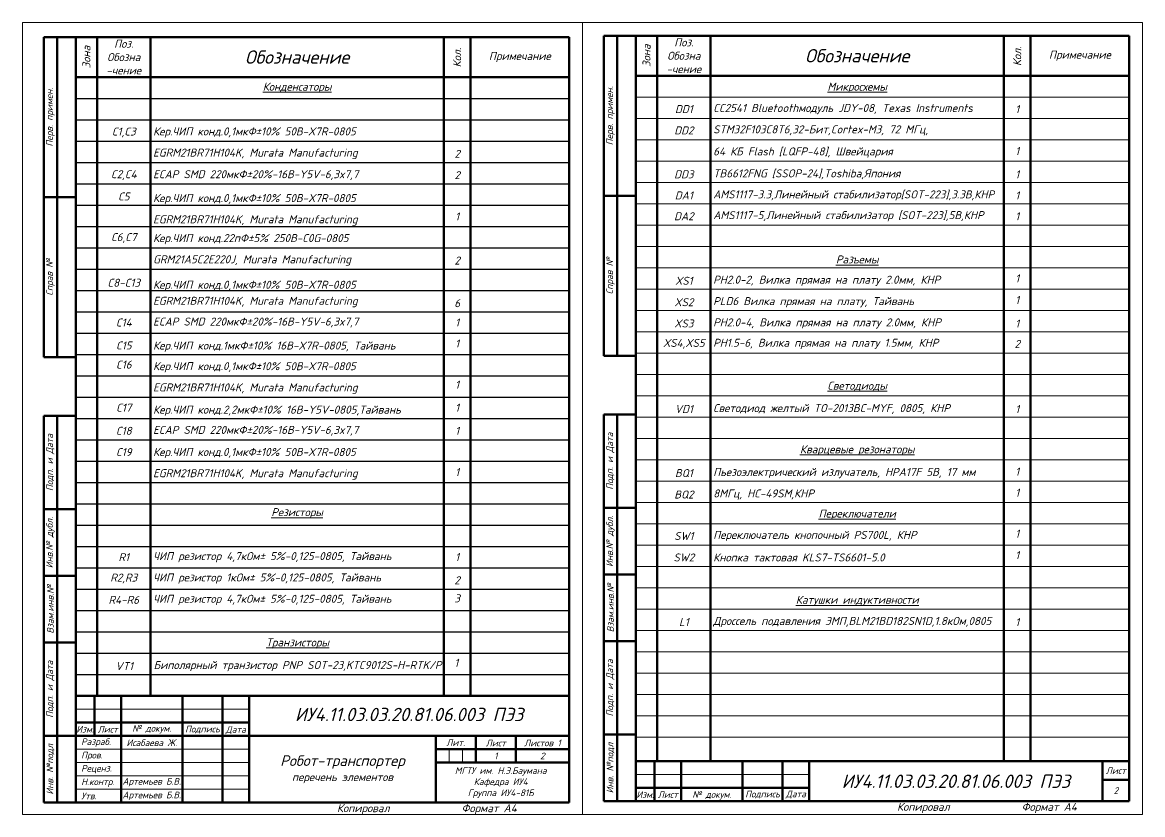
# Model space of a CAD drawing. Header units: millimetres. Extents: x 2470 to 6390, y 1560 to 2814.
# Drawn here: x 3770 to 4190, y 2220 to 2517 of the extents above; entities that cross this region are included whole.
import ezdxf

# ---------------------------------------------------------------- set-up
doc = ezdxf.new("R2010")
doc.units = ezdxf.units.MM
doc.layers.add('border', color=7, linetype='Continuous', lineweight=70)
doc.layers.add('Text', color=7, linetype='Continuous', lineweight=18)
doc.styles.add('Main', font='isocpeur.ttf', dxfattribs={"oblique": 15, "height": 3})

msp = doc.modelspace()

# ---------------------------------------------------------------- linework, layer by layer
at = {"layer": 'border', "lineweight": 18}
for p, q in [((3770, 2517), (3980, 2517)), ((3770, 2517), (3770, 2220)), ((3980, 2517), (3980, 2220)), ((3980, 2517), (4190, 2517)), ((3980, 2517), (3980, 2220)), ((4190, 2517), (4190, 2220)), ((4000, 2489), (4185, 2489)), ((4000, 2481), (4185, 2481)), ((4000, 2473), (4185, 2473)), ((4000, 2465), (4185, 2465)), ((4000, 2465), (4185, 2465)), ((4000, 2457), (4185, 2457)), ((4000, 2449), (4185, 2449)), ((4000, 2441), (4185, 2441)), ((4000, 2441), (4185, 2441)), ((4000, 2433), (4185, 2433)), ((4000, 2425), (4185, 2425)), ((4000, 2417), (4185, 2417)), ((4000, 2417), (4185, 2417)), ((4000, 2409), (4185, 2409)), ((4000, 2401), (4185, 2401)), ((4000, 2393), (4185, 2393)), ((4000, 2393), (4185, 2393)), ((4000, 2385), (4185, 2385)), ((4000, 2377), (4185, 2377)), ((4000, 2369), (4185, 2369)), ((4000, 2369), (4185, 2369)), ((4000, 2361), (4185, 2361)), ((4000, 2353), (4185, 2353)), ((4000, 2345), (4185, 2345)), ((4000, 2345), (4185, 2345)), ((4000, 2337), (4185, 2337)), ((4000, 2329), (4185, 2329)), ((4000, 2321), (4185, 2321)), ((4000, 2321), (4185, 2321)), ((4000, 2313), (4185, 2313)), ((4000, 2305), (4185, 2305)), ((4000, 2297), (4185, 2297)), ((4000, 2297), (4185, 2297)), ((4000, 2289), (4185, 2289)), ((4000, 2281), (4185, 2281)), ((4000, 2273), (4185, 2273)), ((4000, 2273), (4185, 2273)), ((4000, 2265), (4185, 2265)), ((4000, 2265), (4185, 2265)), ((3790, 2259.472), (3845, 2259.472)), ((3845, 2259.472), (3855, 2259.472)), ((4000, 2257), (4185, 2257)), ((4000, 2249), (4185, 2249)), ((3790, 2244.5), (3845, 2244.5)), ((3845, 2244.5), (3855, 2244.5)), ((3930, 2244.5), (3930, 2239.5)), ((3935, 2244.5), (3935, 2239.5)), ((3790, 2239.5), (3845, 2239.5)), ((3845, 2239.5), (3855, 2239.5)), ((3790, 2234.5), (3845, 2234.5)), ((3845, 2234.5), (3855, 2234.5)), ((4065, 2235), (4000, 2235)), ((3790, 2229.5), (3845, 2229.5)), ((3845, 2229.5), (3855, 2229.5)), ((3980, 2220), (3770, 2220))]:
    msp.add_line(p, q, dxfattribs=at)
at = {"layer": 'border', "lineweight": 70}
for p, q in [((3993, 2512), (3988, 2512)), ((3993, 2452), (3993, 2512)), ((3993, 2512), (4000, 2512)), ((4185, 2512), (4000, 2512)), ((4000, 2512), (4000, 2280)), ((4000, 2512), (4000, 2512)), ((4000, 2512), (4008, 2512)), ((4000, 2512), (4008, 2512)), ((4000, 2512), (4008, 2512)), ((4000, 2512), (4000, 2497)), ((4008, 2512), (4008, 2265)), ((4008, 2512), (4028, 2512)), ((4008, 2512), (4008, 2497)), ((4028, 2512), (4028, 2265)), ((4028, 2512), (4028, 2512)), ((4028, 2512), (4138, 2512)), ((4138, 2512), (4138, 2265)), ((4138, 2512), (4148, 2512)), ((4148, 2512), (4148, 2265)), ((4185, 2225), (4185, 2512)), ((3783, 2511.5), (3778, 2511.5)), ((3783, 2451.5), (3783, 2511.5)), ((3783, 2511.5), (3790, 2511.5)), ((3975, 2511.5), (3790, 2511.5)), ((3790, 2511.5), (3790, 2279.5)), ((3790, 2511.5), (3790, 2511.5)), ((3790, 2511.5), (3798, 2511.5)), ((3790, 2511.5), (3798, 2511.5)), ((3790, 2511.5), (3798, 2511.5)), ((3790, 2511.5), (3790, 2496.5)), ((3798, 2511.5), (3798, 2264.5)), ((3798, 2511.5), (3818, 2511.5)), ((3798, 2511.5), (3798, 2496.5)), ((3818, 2511.5), (3818, 2264.5)), ((3818, 2511.5), (3818, 2511.5)), ((3818, 2511.5), (3928, 2511.5)), ((3928, 2511.5), (3928, 2264.5)), ((3928, 2511.5), (3938, 2511.5)), ((3938, 2511.5), (3938, 2264.5)), ((3975, 2224.5), (3975, 2511.5)), ((3790, 2496.5), (3975, 2496.5)), ((4000, 2497), (4185, 2497)), ((3778, 2451.5), (3790, 2451.5)), ((3783, 2451.5), (3783, 2391.5)), ((3988, 2452), (4000, 2452)), ((3993, 2452), (3993, 2392)), ((3783, 2391.5), (3778, 2391.5)), ((3790, 2391.5), (3783, 2391.5)), ((3993, 2392), (3988, 2392)), ((4000, 2392), (3993, 2392)), ((3790, 2369.5), (3778, 2369.5)), ((3778, 2369.5), (3778, 2224.5)), ((3783, 2224.5), (3783, 2369.5)), ((4000, 2370), (3988, 2370)), ((3988, 2370), (3988, 2225)), ((3993, 2225), (3993, 2370)), ((3790, 2334.5), (3778, 2334.5)), ((4000, 2335), (3988, 2335)), ((4000, 2310), (3988, 2310)), ((3790, 2309.5), (3778, 2309.5)), ((3790, 2279.5), (3790, 2224.5)), ((4000, 2280), (4000, 2225)), ((3975, 2264.5), (3790, 2264.472)), ((3790, 2264.472), (3790, 2259.472)), ((3797, 2264.472), (3797, 2249.5)), ((3807, 2224.5), (3807, 2264.5)), ((3830, 2224.5), (3830, 2264.5)), ((3845, 2224.5), (3845, 2264.5)), ((3855, 2264.5), (3855, 2224.5)), ((3975, 2264.5), (3925, 2264.5)), ((3975, 2264.5), (3975, 2249.5)), ((3790, 2259.5), (3790, 2254.5)), ((3790, 2254.5), (3845, 2254.5)), ((3790, 2254.5), (3790, 2249.5)), ((3790, 2254.5), (3790, 2249.5)), ((3797, 2254.5), (3797, 2249.5)), ((3807, 2254.5), (3807, 2249.5)), ((3845, 2254.5), (3855, 2254.5)), ((3790, 2249.5), (3778, 2249.5)), ((3790, 2249.5), (3845, 2249.5)), ((3790, 2249.5), (3790, 2244.5)), ((3845, 2249.5), (3855, 2249.5)), ((3975, 2249.5), (3855, 2249.5)), ((3925, 2249.5), (3925, 2224.5)), ((3955, 2249.5), (3940, 2249.5)), ((3940, 2249.5), (3940, 2239.5)), ((3975, 2249.5), (3955, 2249.5)), ((3955, 2249.5), (3955, 2239.5)), ((4000, 2250), (3988, 2250)), ((3790, 2244.5), (3790, 2239.5)), ((3975, 2244.5), (3925, 2244.5)), ((3975, 2244.5), (3975, 2239.5)), ((3790, 2239.5), (3790, 2234.5)), ((3975, 2239.5), (3925, 2239.5)), ((3790, 2234.5), (3790, 2229.5)), ((4065, 2230), (4000, 2230)), ((3778, 2224.5), (3790, 2224.5)), ((3790, 2224.5), (3975, 2224.5)), ((3790, 2224.5), (3807, 2224.5)), ((3807, 2224.5), (3830, 2224.5)), ((3830, 2224.5), (3845, 2224.5)), ((3845, 2224.5), (3845, 2224.5)), ((3988, 2225), (4000, 2225))]:
    msp.add_line(p, q, dxfattribs=at)
at = {"layer": 'border'}
for p, q in [((3988, 2512), (3988, 2392)), ((4028, 2512), (4028, 2497)), ((4148, 2512), (4148, 2497)), ((4148, 2512), (4185, 2512)), ((3778, 2511.5), (3778, 2391.5)), ((3818, 2511.5), (3818, 2496.5)), ((3938, 2511.5), (3938, 2496.5)), ((3938, 2511.5), (3975, 2511.5)), ((3790, 2496.5), (3790, 2488.5)), ((4000, 2497), (4000, 2489)), ((3790, 2488.5), (3790, 2480.5)), ((3790, 2480.5), (3790, 2488.5)), ((4000, 2489), (4000, 2481)), ((4000, 2481), (4000, 2489)), ((3790, 2480.5), (3790, 2472.5)), ((4000, 2481), (4000, 2473)), ((3790, 2472.5), (3790, 2464.5)), ((4000, 2473), (4000, 2465)), ((4000, 2369), (4000, 2361)), ((3988, 2250), (3988, 2285)), ((3988, 2285), (4000, 2285)), ((3778, 2249.5), (3778, 2284.5)), ((3778, 2284.5), (3790, 2284.5)), ((3790, 2274.5), (3790, 2274.5)), ((4000, 2275), (4000, 2275)), ((3855, 2264.5), (3975, 2264.5)), ((4008, 2265), (4008, 2240)), ((4028, 2265), (4028, 2240)), ((4138, 2265), (4138, 2240)), ((4148, 2265), (4148, 2240)), ((3790, 2259.5), (3790, 2254.5)), ((3790, 2249.5), (3792.5, 2249.5)), ((3790, 2249.5), (3792.3, 2249.5)), ((3790, 2249.5), (3792, 2249.5)), ((3807, 2249.5), (3807, 2244.5)), ((3807, 2249.5), (3830, 2249.5)), ((3855, 2249.5), (3925, 2249.5)), ((3940, 2249.5), (3940, 2244.5)), ((3940, 2244.5), (3955, 2244.5)), ((3955, 2244.5), (3955, 2239.5)), ((3955, 2244.5), (3975, 2244.5)), ((3925, 2239.5), (3925, 2224.5)), ((4065, 2240), (4000, 2240)), ((4000, 2240), (4007, 2240)), ((4007, 2240), (4007, 2225)), ((4007, 2240), (4017, 2240)), ((4017, 2240), (4017, 2225)), ((4017, 2240), (4040, 2240)), ((4040, 2240), (4040, 2225)), ((4040, 2240), (4055, 2240)), ((4055, 2240), (4055, 2225)), ((4175, 2240), (4065, 2240)), ((4065, 2240), (4065, 2225)), ((4175, 2225), (4175, 2240)), ((4175, 2240), (4185, 2240)), ((4185, 2225), (4185, 2240)), ((4185, 2225), (4185, 2240)), ((4185, 2240), (4185, 2233)), ((3807, 2229.5), (3807, 2234.5)), ((4185, 2233), (4175, 2233)), ((4185, 2233), (4185, 2225)), ((3807, 2229.5), (3807, 2224.5)), ((4000, 2230), (4007, 2230)), ((4007, 2230), (4007, 2225)), ((4007, 2230), (4017, 2230)), ((4017, 2230), (4040, 2230)), ((4017, 2230), (4017, 2225)), ((4040, 2230), (4040, 2225)), ((4040, 2230), (4055, 2230)), ((4055, 2230), (4065, 2230)), ((4055, 2230), (4055, 2225)), ((4185, 2225), (4000, 2225)), ((4125, 2225), (4115, 2225)), ((4185, 2225), (4125, 2225)), ((4185, 2225), (4125, 2225)), ((4185, 2225), (4175, 2225))]:
    msp.add_line(p, q, dxfattribs=at)
at = {"layer": 'border', "lineweight": 30}
for p, q in [((3790, 2488.5), (3975, 2488.5)), ((3790, 2480.5), (3975, 2480.5)), ((3790, 2472.5), (3975, 2472.5)), ((3790, 2464.5), (3975, 2464.5)), ((3790, 2464.5), (3975, 2464.5)), ((3790, 2456.5), (3975, 2456.5)), ((3790, 2448.5), (3975, 2448.5)), ((3790, 2440.5), (3975, 2440.5)), ((3790, 2440.5), (3975, 2440.5)), ((3790, 2432.5), (3975, 2432.5)), ((3790, 2424.5), (3975, 2424.5)), ((3790, 2416.5), (3975, 2416.5)), ((3790, 2416.5), (3975, 2416.5)), ((3790, 2408.5), (3975, 2408.5)), ((3790, 2400.5), (3975, 2400.5)), ((3790, 2392.5), (3975, 2392.5)), ((3790, 2392.5), (3975, 2392.5)), ((3790, 2384.5), (3975, 2384.5)), ((3790, 2376.5), (3975, 2376.5)), ((3790, 2368.5), (3975, 2368.5)), ((3790, 2368.5), (3975, 2368.5)), ((3790, 2360.5), (3975, 2360.5)), ((3790, 2352.5), (3975, 2352.5)), ((3790, 2344.5), (3975, 2344.5)), ((3790, 2344.5), (3975, 2344.5)), ((3790, 2336.5), (3975, 2336.5)), ((3790, 2328.5), (3975, 2328.5)), ((3790, 2320.5), (3975, 2320.5)), ((3790, 2320.5), (3975, 2320.5)), ((3790, 2312.5), (3975, 2312.5)), ((3790, 2304.5), (3975, 2304.5)), ((3790, 2296.5), (3975, 2296.5)), ((3790, 2296.5), (3975, 2296.5)), ((3790, 2288.5), (3975, 2288.5)), ((3790, 2280.5), (3975, 2280.5)), ((3790, 2272.5), (3975, 2272.5))]:
    msp.add_line(p, q, dxfattribs=at)
at = {"layer": 'border', "lineweight": 40}
for p, q in [((3975, 2264.5), (3975, 2259.5)), ((3975, 2264.5), (3975, 2259.5)), ((3975, 2224.5), (3975, 2224.5))]:
    msp.add_line(p, q, dxfattribs=at)
at = {"layer": 'Text'}
msp.add_line((4190, 2220), (3980, 2220), dxfattribs=at)

# ---------------------------------------------------------------- texts
at = {"layer": 'border', "char_height": 3, "attachment_point": 5, "rotation": 90, "style": 'Main'}
for s, width, insert in [('\\pxqc;Зона', 8, (3794, 2504)), ('\\pxqc;Зона', 8, (4004, 2504.5)), ('\\pxqc;Кол.', 10, (4143, 2504.304)), ('\\pxqc;Кол.', 10, (3933, 2503.804))]:
    msp.add_mtext_dynamic_manual_height_columns(s, width=width, gutter_width=15, heights=[0], dxfattribs=dict(at, insert=insert))
at = {"layer": 'border', "style": 'Main'}
for s, width, gutter_width, heights, insert, char_height, attachment_point in [('\\pxqc;Поз.\\PОбозна\\P-чение', 20, 15, [0], (3808, 2504), 3, 5), ('\\pxqc;Поз.\\PОбозна\\P-чение', 20, 15, [0], (4018, 2504.5), 3, 5), ('\\pxqc;{\\H1.66667x;Обозначение} ', 110, 15, [0], (3873, 2504), 3, 5), ('\\pxqc;Примечание ', 37, 15, [0], (3956.5, 2504), 3, 5), ('\\pxqc;{\\H1.66667x;Обозначение} ', 110, 15, [0], (4083, 2504.5), 3, 5), ('\\pxqc;Примечание ', 37, 15, [0], (4166.5, 2504.5), 3, 5), ('{\\H1.66667x;ИУ4.11.03.03.20.81.06.003 ПЭ3}', 120, 66.064, [15], (3915, 2257.541), 3, 5), ('\\pxqc;Подпись', 5, 12.5, [0], (3837.5, 2251.866), 2.5, 5), ('\\pxqc;Лист', 2.5, 12.5, [0], (3947.5, 2246.825), 2.5, 5), ('\\pxql;Пров.', 7.5, 12.5, [0], (3792.017, 2241.942), 2.5, 4), ('\\pxqc;1', 15, 15, [0], (3947.5, 2242), 2.5, 5), ('\\pxqc;2', 20, 15, [0], (3965, 2242), 2.5, 5), ('\\pxqc;{\\H1.33333x;Робот-транспортер\\H0.75x;\\P}перечень элементов', 70, 15, [0], (3890, 2237), 3, 5), ('\\pxql;Реценз.', 2.5, 12.5, [0], (3792.028, 2237), 2.5, 4), ('\\pxqc;МГТУ им. Н.Э.Баумана\\P\\pq*;Кафедра ИУ4\\P\\pqc;Группа ИУ4-81Б', 47.99945, 66.064, [14.024], (3949.34, 2232), 2.5, 5), ('{\\H1.66667x;ИУ4.11.03.03.20.81.06.003 ПЭ3}', 120, 66.064, [15], (4120, 2232.5), 3, 5), ('\\pxqc;2', 10, 15, [0], (4180, 2229), 2.5, 5), ('\\pxqc;Подпись', 5, 12.5, [0], (4047.5, 2227.5), 2.5, 5), ('\\pxqc;                Копировал ', 70, 15, [0], (3882.5, 2222), 3, 5), ('\\pxqc;Формат A4', 50, 15, [0], (3945, 2222), 3, 5), ('\\pxqc;                Копировал ', 70, 15, [0], (4092.5, 2222.5), 3, 5), ('\\pxqc;Формат A4', 50, 15, [0], (4155, 2222.5), 3, 5)]:
    msp.add_mtext_dynamic_manual_height_columns(s, width=width, gutter_width=gutter_width, heights=heights, dxfattribs=dict(at, insert=insert, char_height=char_height, attachment_point=attachment_point))
at = {"layer": 'border', "lineweight": 70, "char_height": 2.5, "attachment_point": 5, "rotation": 90, "style": 'Main'}
for s, width, heights, insert in [('\\pxqc;Перв. примен.', 30.37405, [0], (3780.5, 2481.5)), ('\\pxqc;Перв. примен.', 30.37405, [0], (3990.5, 2482)), ('\\pxqc;Справ №', 17.85188, [0], (3780.5, 2421.5)), ('\\pxqc;Справ №', 17.85188, [0], (3990.5, 2422)), ('\\pxqc;Подп. и Дата', 27.71565, [0], (3780.5, 2352)), ('\\pxqc;Подп. и Дата', 27.71565, [0], (3990.5, 2352.5)), ('Инв.№ дубл.', 25.15279, [0], (3780.5, 2322)), ('Инв.№ дубл.', 25.15279, [0], (3990.5, 2322.5)), ('\\pxqc,t4;Взам.инв.№', 27.09632, [0], (3780.5, 2297)), ('\\pxqc,t4;Взам.инв.№', 27.09632, [0], (3990.5, 2297.5)), ('\\pxqc;Подп. и Дата', 27.71565, [0], (3780.5, 2267)), ('\\pxqc;Подп. и Дата', 27.71565, [0], (3990.5, 2267.5)), ('\\pxqc;Инв. №подл', 24.3376, [10.701], (3990.5, 2237.49)), ('\\pxqc;Инв. №подл', 24.3376, [10.701], (3780.5, 2236.99))]:
    msp.add_mtext_dynamic_manual_height_columns(s, width=width, gutter_width=15, heights=heights, dxfattribs=dict(at, insert=insert))
at = {"layer": 'border', "lineweight": 70, "char_height": 2.5, "attachment_point": 5, "style": 'Main'}
for s, width, heights, insert in [('\\pxqc;Изм.', 7.03358, [0], (3793.5, 2252)), ('\\pxqc;Лист', 10, [0], (3802, 2252)), ('\\pxqc;Лист', 10, [0], (4180, 2236.5)), ('\\pxqc;Изм.', 7.03358, [0], (4003.5, 2227.5)), ('\\pxqc;Лист', 9.48596, [0.753], (4012, 2227.5))]:
    msp.add_mtext_dynamic_manual_height_columns(s, width=width, gutter_width=15, heights=heights, dxfattribs=dict(at, insert=insert))
at = {"layer": 'border', "char_height": 2.5, "width": 22.84084, "attachment_point": 5, "style": 'Main'}
for insert in [(3818.5, 2252), (4028.5, 2227.192)]:
    msp.add_mtext('\\pxqc;№ докум.', dxfattribs=dict(at, insert=insert))
at = {"layer": 'border', "char_height": 2.5, "style": 'Main'}
for s, insert, attachment_point in [('\\pxqc;Дата', (3850, 2251.646), 5), ('\\pxql;Разраб.', (3792.006, 2246.976), 4), ('\\pxqc;Исабаева Ж.', (3818.5, 2246.928), 5), ('\\pxqc;Лит.', (3932.445, 2247), 5), ('\\pxqc;Листов 1 ', (3965, 2246.868), 5), ('Н.контр.', (3792.039, 2231.958), 4), ('\\pxqc;Артемьев Б.В.', (3818.5, 2232.115), 5), ('Утв.', (3792.05, 2227.004), 4), ('\\pxqc;Артемьев Б.В.', (3818.5, 2227), 5), ('\\pxqc;Дата', (4060, 2227.5), 5)]:
    msp.add_mtext(s, dxfattribs=dict(at, insert=insert, attachment_point=attachment_point))
at = {"layer": 'Text', "char_height": 3, "style": 'Main'}
for s, width, heights, insert, attachment_point in [('\\pxqc;{\\LКонденсаторы }', 3, [0], (3873, 2492.5), 5), ('\\pxqc;{\\LМикросхемы}', 3, [0], (4083, 2492.5), 5), ('CC2541 Bluetoothмодуль JDY-08, Texas Instruments ', 110, [7.477], (4029, 2484.5), 4), ('DD1', 20, [0], (4018, 2484.5), 5), ('\\pxqc;1', 10, [0], (4143, 2484.5), 5), ('DD2', 20, [0], (4018, 2476.5), 5), ('STM32F103C8T6,32-Бит,Cortex-M3, 72 МГц,', 110, [7.477], (4029, 2476.5), 4), ('\\pxqc;C1,C3', 20, [0], (3808, 2475.731), 5), ('Кер.ЧИП конд.0,1мкФ%%P10% 50В-X7R-0805', 105.98669, [5.533], (3819, 2475.731), 4), ('EGRM21BR71H104K, Murata Manufacturing', 110, [7.477], (3819, 2467.731), 4), ('64 КБ Flash [LQFP-48], Швейцария', 110, [7.477], (4029, 2468.229), 4), ('\\pxqc;1', 10, [0], (4143, 2468.812), 5), ('\\pxqc;2', 10, [0], (3933, 2467.731), 5), ('C2,C4', 20, [0], (3808, 2459.731), 5), ('ECAP SMD 220мкФ%%P20%-16В-Y5V-6,3x7,7', 110, [7.477], (3819, 2459.731), 4), ('\\pxqc;2', 10, [0], (3933, 2459.731), 5), ('DD3', 20, [0], (4018, 2460.054), 5), ('TB6612FNG [SSOP-24],Toshiba,Япония ', 110, [7.477], (4029, 2460.054), 4), ('\\pxqc;1', 10, [0], (4143, 2460.054), 5), ('\\pxqc;C5', 20, [0], (3808, 2451.731), 5), ('DA1', 20, [0], (4018, 2452.114), 5), ('AMS1117-3.3,Линейный стабилизатор[SOT-223],3.3В,КНР ', 110, [7.477], (4029, 2452.114), 4), ('\\pxqc;1', 10, [0], (4143, 2452.114), 5), ('Кер.ЧИП конд.0,1мкФ%%P10% 50В-X7R-0805', 105.98669, [5.533], (3819, 2450.731), 4), ('EGRM21BR71H104K, Murata Manufacturing', 110, [7.477], (3819, 2442.731), 4), ('\\pxqc;1', 10, [0], (3933, 2444.231), 5), ('DA2', 20, [0], (4018, 2444.328), 5), ('AMS1117-5,Линейный стабилизатор [SOT-223],5В,КНР ', 110, [7.477], (4029, 2444.328), 4), ('\\pxqc;1', 10, [0], (4143, 2444.328), 5), ('\\pxqc;C6,C7', 20, [0], (3808, 2436.147), 5), ('Кер.ЧИП конд.22пФ%%P5% 250В-C0G-0805', 105.98669, [5.533], (3819, 2435.731), 4), ('GRM21A5C2E220J, Murata Manufacturing', 110, [7.477], (3819, 2427.731), 4), ('\\pxqc;2', 10, [0], (3933, 2427.731), 5), ('\\pxqc;{\\LРазъемы}', 3, [0], (4083, 2428.133), 5), ('\\pxqc;C8-C13', 20, [0], (3808, 2419.394), 5), ('Кер.ЧИП конд.0,1мкФ%%P10% 50В-X7R-0805', 105.98669, [5.533], (3819, 2418.236), 4), ('\\pxqc;XS1', 20, [0], (4018, 2420.133), 5), ('PH2.0-2, Вилка прямая на плату 2.0мм, КНР', 110, [7.477], (4029, 2420.133), 4), ('\\pxqc;1', 10, [0], (4143, 2421.028), 5), ('EGRM21BR71H104K, Murata Manufacturing', 110, [7.477], (3819, 2412.169), 4), ('\\pxqc;6', 10, [0], (3933, 2411.731), 5), ('XS2', 20, [0], (4018, 2412.097), 5), ('PLD6 Вилка прямая на плату, Тайвань ', 110, [7.477], (4029, 2412.097), 4), ('\\pxqc;1', 10, [0], (4143, 2412.96), 5), ('C14', 20, [0], (3808, 2404.484), 5), ('ECAP SMD 220мкФ%%P20%-16В-Y5V-6,3x7,7', 110, [7.477], (3819, 2404.484), 4), ('\\pxqc;1', 10, [0], (3933, 2404.484), 5), ('XS3', 20, [0], (4018, 2404.133), 5), ('PH2.0-4, Вилка прямая на плату 2.0мм, КНР', 110, [7.477], (4029, 2404.133), 4), ('\\pxqc;1', 10, [0], (4143, 2404.097), 5), ('XS4,XS5', 20, [0], (4018, 2396.48), 5), ('PH1.5-6, Вилка прямая на плату 1.5мм, КНР', 110, [7.477], (4029, 2396.48), 4), ('\\pxqc;C15', 20, [0], (3808, 2395.869), 5), ('Кер.ЧИП конд.1мкФ%%P10% 16В-X7R-0805, Тайвань', 105.98669, [5.533], (3819, 2395.44), 4), ('\\pxqc;1', 10, [0], (3933, 2396.597), 5), ('\\pxqc;2', 10, [0], (4143, 2396.444), 5), ('\\pxqc;C16', 20, [0], (3808, 2388.706), 5), ('Кер.ЧИП конд.0,1мкФ%%P10% 50В-X7R-0805', 105.98669, [5.533], (3819, 2387.706), 4), ('EGRM21BR71H104K, Murata Manufacturing', 110, [7.477], (3819, 2379.706), 4), ('1', 10, [0], (3933, 2381.206), 5), ('\\pxqc;{\\LСветодиоды }', 3, [0], (4083.006, 2380.556), 5), ('C17', 20, [0], (3808, 2372.569), 5), ('Кер.ЧИП конд.2,2мкФ%%P10% 16В-Y5V-0805,Тайвань', 105.98669, [5.533], (3819, 2371.408), 4), ('\\pxqc;1', 10, [0], (3933, 2372.565), 5), ('\\pxqc;VD1', 20, [0], (4018.006, 2372.056), 5), ('Светодиод желтый TO-2013BC-MYF, 0805, КНР', 110, [7.477], (4029.006, 2372.056), 4), ('\\pxqc;1', 10, [0], (4143.006, 2372.056), 5), ('C18', 20, [0], (3808, 2363.877), 5), ('ECAP SMD 220мкФ%%P20%-16В-Y5V-6,3x7,7', 110, [7.477], (3819, 2363.877), 4), ('\\pxqc;1', 10, [0], (3933, 2363.877), 5), ('\\pxqc;C19', 20, [0], (3808, 2355.896), 5), ('Кер.ЧИП конд.0,1мкФ%%P10% 50В-X7R-0805', 105.98669, [5.533], (3819, 2355.542), 4), ('\\pxqc;{\\LКварцевые резонаторы}', 51.54053, [4.453], (4083.006, 2356.535), 5), ('EGRM21BR71H104K, Murata Manufacturing', 110, [7.477], (3819, 2347.542), 4), ('1', 10, [0], (3933, 2348.396), 5), ('\\pxqc;BQ1', 20, [0], (4018.006, 2348.035), 5), ('Пьезоэлектрический излучатель, HPA17F 5В, 17 мм', 110, [7.477], (4029.006, 2348.035), 4), ('\\pxqc;1', 10, [0], (4143.006, 2348.604), 5), ('\\pxqc;BQ2', 20, [0], (4018.006, 2340.001), 5), ('8МГц, HC-49SM,КНР', 110, [7.477], (4029.006, 2340.001), 4), ('\\pxqc;1', 10, [0], (4143.006, 2340.675), 5), ('\\pxqc;{\\LРезисторы}', 3, [0], (3873, 2332.977), 5), ('\\pxqc;{\\LПереключатели}', 3, [0], (4083, 2332.443), 5), ('\\pxqc;1', 10, [0], (4143, 2325.338), 5), ('\\pxqc;SW1', 20, [0], (4018, 2324.443), 5), ('Переключатель кнопочный PS700L, КНР', 110, [7.477], (4029, 2324.443), 4), ('ЧИП резистор 4,7кОм%%P 5%-0,125-0805, Тайвань', 110, [7.477], (3819, 2316.503), 4), ('\\pxqc;1', 10, [0], (4143, 2317.27), 5), ('R1', 20, [0], (3808, 2316.503), 5), ('\\pxqc;1', 10, [0], (3933, 2316.547), 5), ('SW2', 20, [0], (4018, 2316.407), 5), ('Кнопка тактовая KLS7-TS6601-5.0', 110, [7.477], (4029, 2316.407), 4), ('\\pxqc;R2,R3', 20, [0], (3808, 2308.503), 5), ('ЧИП резистор 1кОм%%P 5%-0,125-0805, Тайвань', 110, [7.477], (3819, 2308.503), 4), ('\\pxqc;2', 10, [0], (3933, 2307.859), 5), ('R4-R6', 20, [0], (3808, 2300.503), 5), ('ЧИП резистор 4,7кОм%%P 5%-0,125-0805, Тайвань', 110, [7.477], (3819, 2300.503), 4), ('3', 10, [0], (3933, 2301.076), 5), ('\\pxqc;{\\LКатушки индуктивности}', 51.54053, [4.453], (4083.006, 2300.128), 5), ('L1', 20, [0], (4018.006, 2292.181), 5), ('Дроссель подавления ЭМП,BLM21BD182SN1D,1.8кОм,0805', 110, [7.477], (4029.006, 2292.181), 4), ('\\pxqc;1', 10, [0], (4143.006, 2292.181), 5), ('\\pxqc;{\\LТранзисторы }', 3, [0], (3873.184, 2284.162), 5), ('\\pxqc;VT1', 20, [0], (3808.184, 2275.662), 5), ('Биполярный транзистор PNP SOT-23,KTC9012S-H-RTK/P', 110, [7.477], (3819.184, 2275.662), 4), ('\\pxqc;1', 10, [0], (3932.685, 2276.908), 5)]:
    msp.add_mtext_dynamic_manual_height_columns(s, width=width, gutter_width=15, heights=heights, dxfattribs=dict(at, insert=insert, attachment_point=attachment_point))

doc.saveas('drawing.dxf')
